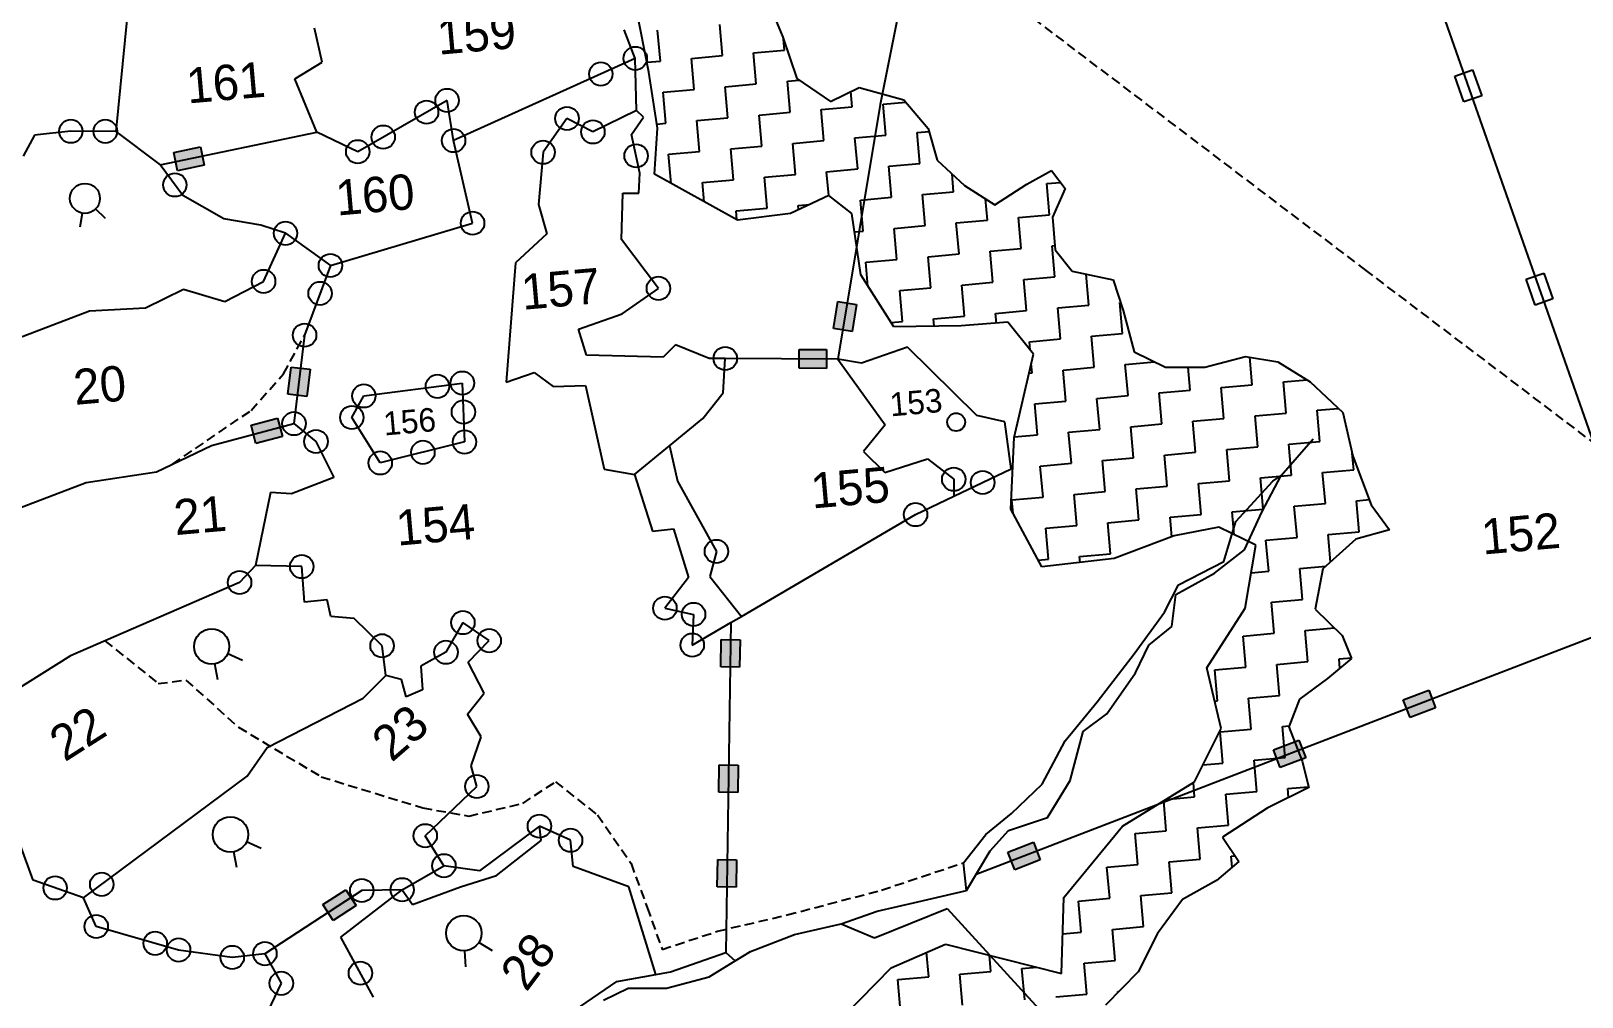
# Model space of a CAD drawing. Header units: metres. Extents: x 308560 to 311884, y 1910163 to 1912950.
# Drawn here: x 309892 to 310720, y 1911308 to 1911823 of the extents above; entities that cross this region are included whole.
import ezdxf

# ---------------------------------------------------------------- set-up
doc = ezdxf.new("R2010")
doc.units = ezdxf.units.M
doc.header["$MEASUREMENT"] = 0
doc.linetypes.add('DASHED', pattern=[0.75, 0.5, -0.25])
for name, color, linetype in [('LINE_FOOTPATH', 1, 'DASHED'), ('LINE_WATER', 4, 'Continuous'), ('OFF', 1, 'Continuous'), ('POLY_HATCH', 12, 'Continuous'), ('POLY_PARCEL', 6, 'Continuous'), ('POLY_WATER', 4, 'Continuous'), ('TEXT_PARCEL', 7, 'Continuous')]:
    doc.layers.add(name, color=color, linetype=linetype)
doc.styles.add('TEXT_MAP', font='')
doc.styles.get('TEXT_MAP').set_extended_font_data('Kruti Dev 050')

msp = doc.modelspace()

# ---------------------------------------------------------------- hatches: boundary and pattern name
for points in [[(309984.95, 1911751.61), (309982.89, 1911761.49), (309968.61, 1911758.5), (309970.67, 1911748.62)], [(310320.66, 1911664.53), (310330.61, 1911662.88), (310332.99, 1911677.28), (310323.04, 1911678.92)], [(310316.98, 1911643.22), (310317.03, 1911653.31), (310302.44, 1911653.38), (310302.4, 1911643.28)], [(310029.59, 1911629.45), (310039.61, 1911628.25), (310041.34, 1911642.74), (310031.32, 1911643.94)], [(310009.92, 1911612.95), (310012.49, 1911603.19), (310026.6, 1911606.91), (310024.02, 1911616.67)], [(310260.52, 1911483.97), (310270.61, 1911483.82), (310270.84, 1911498.4), (310260.75, 1911498.56)], [(310641.96, 1911462.24), (310638.33, 1911471.66), (310624.72, 1911466.41), (310628.35, 1911457)], [(310572.7, 1911435.56), (310569.07, 1911444.98), (310555.46, 1911439.74), (310559.08, 1911430.32)], [(310259.47, 1911417.14), (310269.56, 1911416.98), (310269.79, 1911431.56), (310259.7, 1911431.72)], [(310431.01, 1911380.99), (310427.39, 1911390.41), (310413.77, 1911385.17), (310417.4, 1911375.75)], [(310258.67, 1911366.7), (310268.76, 1911366.54), (310268.99, 1911381.12), (310258.9, 1911381.28)], [(310048.18, 1911357.17), (310053.69, 1911348.71), (310065.91, 1911356.68), (310060.4, 1911365.13)]]:
    msp.add_hatch(color=256).paths.add_polyline_path(points)

# ---------------------------------------------------------------- linework, layer by layer
for p, q in [((310652.25, 1911799.13), (310661.77, 1911802.48)), ((310661.77, 1911802.48), (310666.61, 1911788.71)), ((310657.09, 1911785.37), (310652.25, 1911799.13)), ((310666.61, 1911788.71), (310657.09, 1911785.37)), ((309968.61, 1911758.5), (309982.89, 1911761.49)), ((309970.67, 1911748.62), (309968.61, 1911758.5)), ((309982.89, 1911761.49), (309984.95, 1911751.61)), ((309984.95, 1911751.61), (309970.67, 1911748.62)), ((309918.76, 1911718.84), (309919.94, 1911726.05)), ((309932.14, 1911723.21), (309926.93, 1911728.34)), ((310690.25, 1911690.77), (310699.77, 1911694.11)), ((310699.77, 1911694.11), (310704.61, 1911680.35)), ((310695.09, 1911677), (310690.25, 1911690.77)), ((310320.66, 1911664.53), (310323.04, 1911678.92)), ((310323.04, 1911678.92), (310332.99, 1911677.28)), ((310332.99, 1911677.28), (310330.61, 1911662.88)), ((310704.61, 1911680.35), (310695.09, 1911677)), ((310330.61, 1911662.88), (310320.66, 1911664.53)), ((310302.4, 1911643.28), (310302.44, 1911653.38)), ((310302.44, 1911653.38), (310317.03, 1911653.31)), ((310317.03, 1911653.31), (310316.98, 1911643.22)), ((310029.59, 1911629.45), (310031.32, 1911643.94)), ((310031.32, 1911643.94), (310041.34, 1911642.74)), ((310041.34, 1911642.74), (310039.61, 1911628.25)), ((310316.98, 1911643.22), (310302.4, 1911643.28)), ((310039.61, 1911628.25), (310029.59, 1911629.45)), ((310009.92, 1911612.95), (310024.02, 1911616.67)), ((310012.49, 1911603.19), (310009.92, 1911612.95)), ((310024.02, 1911616.67), (310026.6, 1911606.91)), ((310026.6, 1911606.91), (310012.49, 1911603.19)), ((310260.52, 1911483.97), (310260.75, 1911498.56)), ((310260.75, 1911498.56), (310270.84, 1911498.4)), ((310270.84, 1911498.4), (310270.61, 1911483.82)), ((309992.21, 1911477.18), (309990.61, 1911485.64)), ((310005.25, 1911487.42), (309997.42, 1911490.99)), ((310270.61, 1911483.82), (310260.52, 1911483.97)), ((310624.72, 1911466.41), (310638.33, 1911471.66)), ((310638.33, 1911471.66), (310641.96, 1911462.24)), ((310628.35, 1911457), (310624.72, 1911466.41)), ((310641.96, 1911462.24), (310628.35, 1911457)), ((310555.46, 1911439.74), (310569.07, 1911444.98)), ((310569.07, 1911444.98), (310572.7, 1911435.56)), ((310559.08, 1911430.32), (310555.46, 1911439.74)), ((310572.7, 1911435.56), (310559.08, 1911430.32)), ((310259.47, 1911417.14), (310259.7, 1911431.72)), ((310259.7, 1911431.72), (310269.79, 1911431.56)), ((310269.79, 1911431.56), (310269.56, 1911416.98)), ((310269.56, 1911416.98), (310259.47, 1911417.14)), ((310015.29, 1911387.13), (310007.46, 1911390.7)), ((310413.77, 1911385.17), (310427.39, 1911390.41)), ((310427.39, 1911390.41), (310431.01, 1911380.99)), ((310002.25, 1911376.9), (310000.65, 1911385.35)), ((310258.67, 1911366.7), (310258.9, 1911381.28)), ((310258.9, 1911381.28), (310268.99, 1911381.12)), ((310268.99, 1911381.12), (310268.76, 1911366.54)), ((310417.4, 1911375.75), (310413.77, 1911385.17)), ((310431.01, 1911380.99), (310417.4, 1911375.75)), ((310048.18, 1911357.17), (310060.4, 1911365.13)), ((310060.4, 1911365.13), (310065.91, 1911356.68)), ((310268.76, 1911366.54), (310258.67, 1911366.7)), ((310053.69, 1911348.71), (310048.18, 1911357.17)), ((310065.91, 1911356.68), (310053.69, 1911348.71)), ((310138.75, 1911332.52), (310131.42, 1911337.03)), ((310124.54, 1911323.98), (310124, 1911332.57))]:
    msp.add_line(p, q)
for centre, radius in [((310214.92, 1911808.62), 6.24), ((310196.52, 1911800.29), 6.24), ((310114.49, 1911786.21), 6.24), ((310103.55, 1911779.93), 6.24), ((309913.71, 1911769.72), 6.24), ((309932.13, 1911769.71), 6.24), ((310178.48, 1911776.54), 6.24), ((310192.32, 1911769.39), 6.24), ((310080.41, 1911766.64), 6.24), ((310117.96, 1911764.75), 6.24), ((310066.8, 1911758.82), 6.24), ((310165.72, 1911758.52), 6.24), ((310215.37, 1911756.64), 6.24), ((309921.23, 1911733.94), 7.99), ((309969.22, 1911741.13), 6.24), ((310128.09, 1911720.7), 6.24), ((310028.28, 1911715.29), 6.24), ((310052.23, 1911698.12), 6.24), ((310016.6, 1911689.65), 6.24), ((310227.26, 1911685.94), 6.24), ((310046.71, 1911683.25), 6.24), ((310038.44, 1911660.96), 6.24), ((310262.92, 1911648.51), 6.24), ((310070.05, 1911628.54), 6.24), ((310109.35, 1911633.68), 6.24), ((310122.63, 1911635.42), 6.24), ((310123.2, 1911619.98), 6.24), ((310032.79, 1911613.77), 6.24), ((310063.65, 1911617.03), 6.24), ((310386.15, 1911614.6), 4.8), ((310044.54, 1911604.23), 6.24), ((310123.78, 1911603.98), 6.24), ((310101.62, 1911598.46), 6.24), ((310078.84, 1911592.79), 6.24), ((310384.86, 1911584.09), 6.24), ((310400.3, 1911582.38), 6.24), ((310364.48, 1911565.23), 6.24), ((310258.22, 1911545.6), 6.24), ((310036.92, 1911537.51), 6.24), ((310003.75, 1911529.01), 6.24), ((310230.75, 1911515.33), 6.24), ((310246.03, 1911512.01), 6.24), ((310122.93, 1911507.62), 6.24), ((309988.85, 1911494.88), 9.41), ((310136.98, 1911497.99), 6.24), ((310245.34, 1911495.63), 6.24), ((310079.78, 1911495.26), 6.24), ((310113.9, 1911491.79), 6.24), ((310130.39, 1911420.18), 6.24), ((309998.89, 1911394.6), 9.41), ((310163.75, 1911399.04), 6.24), ((310102.83, 1911393.93), 6.24), ((310180.39, 1911391.49), 6.24), ((310112.8, 1911377.93), 6.24), ((309905.37, 1911366.1), 6.24), ((309930.2, 1911367.99), 6.24), ((310068.97, 1911364.69), 6.24), ((310090.54, 1911365.11), 6.24), ((309927.29, 1911345.51), 6.24), ((310123.4, 1911341.96), 9.41), ((309958.74, 1911336.53), 6.24), ((309971.24, 1911332.96), 6.24), ((310017.27, 1911331), 6.24), ((309999.85, 1911329.01), 6.24), ((310026.04, 1911315.19), 6.24), ((310068.24, 1911320.59), 6.24)]:
    msp.add_circle(centre, radius)
at = {"layer": 'LINE_FOOTPATH', "ltscale": 10}
for p, q in [((310604.94, 1911695.48), (310414.76, 1911839.61)), ((310728.03, 1911602.27), (310604.94, 1911695.48)), ((310027.23, 1911640.33), (310038.44, 1911660.96)), ((310009.86, 1911620.78), (310027.23, 1911640.33)), ((309967.92, 1911592.12), (310009.86, 1911620.78)), ((309931.88, 1911497.94), (309960.37, 1911475.13)), ((309960.37, 1911475.13), (309975.02, 1911476.99)), ((309975.02, 1911476.99), (310003.15, 1911451.88)), ((310003.15, 1911451.88), (310047.37, 1911425.34)), ((310047.37, 1911425.34), (310101.52, 1911408.78)), ((310154.86, 1911411.2), (310172.37, 1911422.69)), ((310172.37, 1911422.69), (310194.72, 1911405.04)), ((310126.12, 1911404.4), (310154.86, 1911411.2)), ((310101.52, 1911408.78), (310126.12, 1911404.4)), ((310194.72, 1911405.04), (310212.67, 1911379.03)), ((310212.67, 1911379.03), (310221.29, 1911355.61)), ((310346.38, 1911364.92), (310390.03, 1911379.48)), ((310390.03, 1911379.48), (310390.03, 1911379.48)), ((310295.98, 1911351.67), (310346.38, 1911364.92)), ((310221.29, 1911355.61), (310229.23, 1911333.28)), ((310258.86, 1911343), (310295.98, 1911351.67)), ((310229.23, 1911333.28), (310258.86, 1911343))]:
    msp.add_line(p, q, dxfattribs=at)
at = {"layer": 'LINE_WATER'}
for p, q in [((310559.54, 1911586.03), (310576.74, 1911605.67)), ((310549.34, 1911566.61), (310559.54, 1911586.03)), ((310555.23, 1911583.08), (310559.54, 1911586.03)), ((310535.45, 1911561.65), (310555.23, 1911583.08)), ((310528.94, 1911540.22), (310535.45, 1911561.65)), ((310539.98, 1911546.49), (310549.34, 1911566.61)), ((310524.09, 1911533.99), (310539.98, 1911546.49)), ((310504.85, 1911527.77), (310528.94, 1911540.22)), ((310497.34, 1911513.27), (310504.85, 1911527.77)), ((310503.43, 1911522.62), (310524.09, 1911533.99)), ((310501.23, 1911505.47), (310503.43, 1911522.62)), ((310481.15, 1911490.99), (310497.34, 1911513.27)), ((310489.01, 1911495.62), (310501.23, 1911505.47)), ((310481.92, 1911480.77), (310489.01, 1911495.62)), ((310461.35, 1911465.27), (310481.15, 1911490.99)), ((310466.47, 1911458.94), (310481.92, 1911480.77)), ((310444.24, 1911444.47), (310461.35, 1911465.27)), ((310453.84, 1911449.45), (310466.47, 1911458.94)), ((310432.03, 1911421.37), (310444.24, 1911444.47)), ((310446.96, 1911423.31), (310453.84, 1911449.45)), ((310415.64, 1911405.7), (310432.03, 1911421.37)), ((310434.82, 1911403.73), (310446.96, 1911423.31)), ((310401.98, 1911394.56), (310415.64, 1911405.7)), ((310414.17, 1911396.65), (310434.82, 1911403.73)), ((310164.62, 1911391.31), (310163.75, 1911399.04)), ((310390.03, 1911379.48), (310401.98, 1911394.56)), ((310404.38, 1911385.85), (310414.17, 1911396.65)), ((310140.79, 1911372.72), (310164.62, 1911391.31)), ((310391.6, 1911364.65), (310404.38, 1911385.85)), ((310391.6, 1911364.65), (310390.03, 1911379.48)), ((310121.73, 1911366.58), (310140.79, 1911372.72)), ((310090.54, 1911365.11), (310096, 1911357.23)), ((310096, 1911357.23), (310121.73, 1911366.58)), ((310365.77, 1911358.67), (310391.6, 1911364.65)), ((310324.85, 1911346.97), (310343.96, 1911353.63)), ((310343.96, 1911353.63), (310365.77, 1911358.67)), ((310299.89, 1911341.16), (310324.85, 1911346.97)), ((310276.35, 1911332.1), (310299.89, 1911341.16)), ((310268.27, 1911327.2), (310276.35, 1911332.1))]:
    msp.add_line(p, q, dxfattribs=at)
at = {"layer": 'OFF'}
msp.add_line((310263.17, 1911331.61), (310268.27, 1911327.2), dxfattribs=at)
at = {"layer": 'POLY_HATCH'}
for p, q in [((310222.22, 1911801.21), (310215.42, 1911835.5)), ((310286.79, 1911836.68), (310293.74, 1911819.87)), ((310293.74, 1911819.87), (310301.14, 1911797.89)), ((310226.73, 1911771.44), (310222.22, 1911801.21)), ((310301.14, 1911797.89), (310319.15, 1911785.7)), ((310319.15, 1911785.7), (310334.39, 1911793.02)), ((310334.39, 1911793.02), (310358.15, 1911786.53)), ((310358.15, 1911786.53), (310371.21, 1911771.29)), ((310225.12, 1911746.79), (310226.73, 1911771.44)), ((310371.21, 1911771.29), (310376.09, 1911754.3)), ((310376.09, 1911754.3), (310390.57, 1911740.75)), ((310269.47, 1911722.31), (310225.12, 1911746.79)), ((310406.84, 1911730.48), (310423.84, 1911741.6)), ((310423.84, 1911741.6), (310437.01, 1911748.74)), ((310437.01, 1911748.74), (310444.36, 1911739.24)), ((310318.12, 1911735.5), (310297.77, 1911725.91)), ((310330.49, 1911725.82), (310318.12, 1911735.5)), ((310390.57, 1911740.75), (310406.84, 1911730.48)), ((310444.36, 1911739.24), (310437.64, 1911723.83)), ((310297.77, 1911725.91), (310269.47, 1911722.31)), ((310335.22, 1911693.21), (310330.49, 1911725.82)), ((310437.64, 1911723.83), (310438.91, 1911706.52)), ((310438.91, 1911706.52), (310447.99, 1911695.09)), ((310352.91, 1911665.45), (310335.22, 1911693.21)), ((310447.99, 1911695.09), (310470.01, 1911690.53)), ((310470.01, 1911690.53), (310475.36, 1911674.1)), ((310413.66, 1911667.83), (310388.91, 1911666.02)), ((310427.42, 1911650.85), (310413.66, 1911667.83)), ((310475.36, 1911674.1), (310481.21, 1911651.99)), ((310388.91, 1911666.02), (310352.91, 1911665.45)), ((310417.06, 1911606.37), (310427.42, 1911650.85)), ((310481.21, 1911651.99), (310497.82, 1911643.83)), ((310497.82, 1911643.83), (310518.92, 1911643.87)), ((310518.92, 1911643.87), (310540.55, 1911649.67)), ((310540.55, 1911649.67), (310557.73, 1911646.76)), ((310557.73, 1911646.76), (310575.09, 1911636.07)), ((310575.09, 1911636.07), (310592.42, 1911619.65)), ((310592.42, 1911619.65), (310597.85, 1911596.46)), ((310415.37, 1911568.15), (310417.06, 1911606.37)), ((310597.85, 1911596.46), (310607.68, 1911570.54)), ((310431.84, 1911537.31), (310415.37, 1911568.15)), ((310607.68, 1911570.54), (310617.46, 1911557.1)), ((310502.49, 1911553.92), (310470.47, 1911541.82)), ((310526.24, 1911558.61), (310502.49, 1911553.92)), ((310546.06, 1911548.85), (310526.24, 1911558.61)), ((310599.41, 1911552.13), (310581.79, 1911536.27)), ((310617.46, 1911557.1), (310599.41, 1911552.13)), ((310540.46, 1911515.33), (310546.06, 1911548.85)), ((310470.47, 1911541.82), (310431.84, 1911537.31)), ((310581.79, 1911536.27), (310577.68, 1911514.85)), ((310519.84, 1911483.45), (310540.46, 1911515.33)), ((310577.68, 1911514.85), (310592.2, 1911500.78)), ((310592.2, 1911500.78), (310597.19, 1911488.48)), ((310597.19, 1911488.48), (310584.33, 1911477.73)), ((310527.52, 1911451.1), (310519.84, 1911483.45)), ((310584.33, 1911477.73), (310569.41, 1911466.79)), ((310569.41, 1911466.79), (310563.68, 1911451.98)), ((310563.68, 1911451.98), (310570.76, 1911433.62)), ((310513.29, 1911422.75), (310527.52, 1911451.1)), ((310570.76, 1911433.62), (310574.34, 1911419.63)), ((310474.87, 1911398.96), (310513.29, 1911422.75)), ((310574.34, 1911419.63), (310552.13, 1911408.58)), ((310552.13, 1911408.58), (310528.22, 1911393.21)), ((310443.64, 1911360.96), (310474.87, 1911398.96)), ((310528.22, 1911393.21), (310536.92, 1911380.19)), ((310536.92, 1911380.19), (310525.04, 1911370.05)), ((310525.04, 1911370.05), (310506.93, 1911359.87)), ((310442.38, 1911320.4), (310443.64, 1911360.96)), ((310506.93, 1911359.87), (310493.67, 1911341.8)), ((310351.4, 1911323.52), (310380.41, 1911336.09)), ((310380.41, 1911336.09), (310442.38, 1911320.4)), ((310493.67, 1911341.8), (310483.22, 1911321.38)), ((310326.52, 1911297.95), (310351.4, 1911323.52)), ((310483.22, 1911321.38), (310465.79, 1911303.46))]:
    msp.add_line(p, q, dxfattribs=at)
at = {"layer": 'POLY_HATCH', "linetype": 'Continuous', "ltscale": 10}
for p, q in [((310261.46, 1911810.1), (310260, 1911826.67)), ((310228.3, 1911807.18), (310226.84, 1911823.76)), ((310294.61, 1911813.02), (310294.1, 1911818.8)), ((310244.88, 1911808.64), (310261.46, 1911810.1)), ((310246.34, 1911792.06), (310244.88, 1911808.64)), ((310278.03, 1911811.56), (310294.61, 1911813.02)), ((310279.49, 1911794.98), (310278.03, 1911811.56)), ((310221.16, 1911806.55), (310228.3, 1911807.18)), ((310229.76, 1911790.6), (310246.34, 1911792.06)), ((310262.91, 1911793.52), (310279.49, 1911794.98)), ((310264.37, 1911776.95), (310262.91, 1911793.52)), ((310296.07, 1911796.44), (310302.46, 1911797)), ((310297.53, 1911779.86), (310296.07, 1911796.44)), ((310231.22, 1911774.03), (310229.76, 1911790.6)), ((310330.68, 1911782.78), (310329.96, 1911790.89)), ((310347.25, 1911784.24), (310359.21, 1911785.29)), ((310348.71, 1911767.67), (310347.25, 1911784.24)), ((310247.8, 1911775.49), (310264.37, 1911776.95)), ((310249.26, 1911758.91), (310247.8, 1911775.49)), ((310280.95, 1911778.41), (310297.53, 1911779.86)), ((310282.41, 1911761.83), (310280.95, 1911778.41)), ((310314.1, 1911781.32), (310330.68, 1911782.78)), ((310315.56, 1911764.75), (310314.1, 1911781.32)), ((310226.4, 1911773.6), (310231.22, 1911774.03)), ((310332.14, 1911766.21), (310348.71, 1911767.67)), ((310365.29, 1911769.12), (310371.67, 1911769.69)), ((310366.75, 1911752.55), (310365.29, 1911769.12)), ((310232.68, 1911757.45), (310249.26, 1911758.91)), ((310265.83, 1911760.37), (310282.41, 1911761.83)), ((310267.29, 1911743.79), (310265.83, 1911760.37)), ((310298.99, 1911763.29), (310315.56, 1911764.75)), ((310300.44, 1911746.71), (310298.99, 1911763.29)), ((310333.6, 1911749.63), (310332.14, 1911766.21)), ((310234.05, 1911741.86), (310232.68, 1911757.45)), ((310350.17, 1911751.09), (310366.75, 1911752.55)), ((310351.63, 1911734.51), (310350.17, 1911751.09)), ((310250.72, 1911742.34), (310267.29, 1911743.79)), ((310251.61, 1911732.16), (310250.72, 1911742.34)), ((310283.87, 1911745.25), (310300.44, 1911746.71)), ((310285.33, 1911728.68), (310283.87, 1911745.25)), ((310317.02, 1911748.17), (310333.6, 1911749.63)), ((310318.14, 1911735.48), (310317.02, 1911748.17)), ((310384.78, 1911737.43), (310383.95, 1911746.95)), ((310434.51, 1911741.81), (310441.88, 1911742.46)), ((310435.97, 1911725.23), (310434.51, 1911741.81)), ((310335.06, 1911733.05), (310351.63, 1911734.51)), ((310368.21, 1911735.97), (310384.78, 1911737.43)), ((310369.67, 1911719.4), (310368.21, 1911735.97)), ((310402.82, 1911722.31), (310401.82, 1911733.65)), ((310268.75, 1911727.22), (310285.33, 1911728.68)), ((310269.17, 1911722.47), (310268.75, 1911727.22)), ((310301.9, 1911730.14), (310307.85, 1911730.66)), ((310302.1, 1911727.95), (310301.9, 1911730.14)), ((310336.51, 1911716.48), (310335.06, 1911733.05)), ((310419.39, 1911723.77), (310435.97, 1911725.23)), ((310353.09, 1911717.94), (310369.67, 1911719.4)), ((310354.55, 1911701.36), (310353.09, 1911717.94)), ((310386.24, 1911720.85), (310402.82, 1911722.31)), ((310387.7, 1911704.28), (310386.24, 1911720.85)), ((310420.85, 1911707.2), (310419.39, 1911723.77)), ((310331.91, 1911716.07), (310336.51, 1911716.48)), ((310437.43, 1911708.66), (310438.74, 1911708.77)), ((310438.89, 1911692.08), (310437.43, 1911708.66)), ((310337.97, 1911699.9), (310354.55, 1911701.36)), ((310371.13, 1911702.82), (310387.7, 1911704.28)), ((310372.58, 1911686.24), (310371.13, 1911702.82)), ((310404.28, 1911705.74), (310420.85, 1911707.2)), ((310405.74, 1911689.16), (310404.28, 1911705.74)), ((310339.1, 1911687.13), (310337.97, 1911699.9)), ((310422.31, 1911690.62), (310438.89, 1911692.08)), ((310455.46, 1911693.54), (310455.48, 1911693.54)), ((310456.92, 1911676.96), (310455.46, 1911693.54)), ((310356.01, 1911684.78), (310372.58, 1911686.24)), ((310357.47, 1911668.21), (310356.01, 1911684.78)), ((310389.16, 1911687.7), (310405.74, 1911689.16)), ((310390.62, 1911671.13), (310389.16, 1911687.7)), ((310423.77, 1911674.04), (310422.31, 1911690.62)), ((310440.35, 1911675.5), (310456.92, 1911676.96)), ((310441.81, 1911658.93), (310440.35, 1911675.5)), ((310473.5, 1911678.42), (310473.94, 1911678.46)), ((310474.96, 1911661.85), (310473.5, 1911678.42)), ((310351.48, 1911667.68), (310357.47, 1911668.21)), ((310374.04, 1911669.67), (310390.62, 1911671.13)), ((310374.38, 1911665.79), (310374.04, 1911669.67)), ((310407.2, 1911672.59), (310423.77, 1911674.04)), ((310407.65, 1911667.39), (310407.2, 1911672.59)), ((310425.23, 1911657.47), (310441.81, 1911658.93)), ((310458.38, 1911660.39), (310474.96, 1911661.85)), ((310459.84, 1911643.81), (310458.38, 1911660.39)), ((310425.62, 1911653.08), (310425.23, 1911657.47)), ((310426.69, 1911640.89), (310426.25, 1911645.84)), ((310443.27, 1911642.35), (310459.84, 1911643.81)), ((310444.72, 1911625.78), (310443.27, 1911642.35)), ((310476.42, 1911645.27), (310492.08, 1911646.65)), ((310477.88, 1911628.69), (310476.42, 1911645.27)), ((310511.03, 1911631.61), (310509.95, 1911643.85)), ((310544.18, 1911634.53), (310542.88, 1911649.27)), ((310425.07, 1911640.75), (310426.69, 1911640.89)), ((310527.6, 1911633.07), (310544.18, 1911634.53)), ((310560.76, 1911635.99), (310573.41, 1911637.1)), ((310562.22, 1911619.41), (310560.76, 1911635.99)), ((310428.15, 1911624.32), (310444.72, 1911625.78)), ((310461.3, 1911627.23), (310477.88, 1911628.69)), ((310462.76, 1911610.66), (310461.3, 1911627.23)), ((310494.45, 1911630.15), (310511.03, 1911631.61)), ((310495.91, 1911613.58), (310494.45, 1911630.15)), ((310529.06, 1911616.49), (310527.6, 1911633.07)), ((310429.61, 1911607.74), (310428.15, 1911624.32)), ((310545.64, 1911617.95), (310562.22, 1911619.41)), ((310547.1, 1911601.38), (310545.64, 1911617.95)), ((310578.79, 1911620.87), (310590.08, 1911621.86)), ((310580.25, 1911604.29), (310578.79, 1911620.87)), ((310446.18, 1911609.2), (310462.76, 1911610.66)), ((310447.64, 1911592.62), (310446.18, 1911609.2)), ((310479.34, 1911612.12), (310495.91, 1911613.58)), ((310480.79, 1911595.54), (310479.34, 1911612.12)), ((310512.49, 1911615.04), (310529.06, 1911616.49)), ((310513.95, 1911598.46), (310512.49, 1911615.04)), ((310417.13, 1911606.64), (310429.61, 1911607.74)), ((310530.52, 1911599.92), (310547.1, 1911601.38)), ((310563.67, 1911602.84), (310580.25, 1911604.29)), ((310565.13, 1911586.26), (310563.67, 1911602.84)), ((310431.07, 1911591.16), (310447.64, 1911592.62)), ((310464.22, 1911594.08), (310480.79, 1911595.54)), ((310465.68, 1911577.51), (310464.22, 1911594.08)), ((310497.37, 1911597), (310513.95, 1911598.46)), ((310498.83, 1911580.42), (310497.37, 1911597)), ((310531.98, 1911583.34), (310530.52, 1911599.92)), ((310598.29, 1911589.18), (310597.52, 1911597.85)), ((310432.53, 1911574.59), (310431.07, 1911591.16)), ((310548.56, 1911584.8), (310565.13, 1911586.26)), ((310550.02, 1911568.22), (310548.56, 1911584.8)), ((310581.71, 1911587.72), (310598.29, 1911589.18)), ((310583.17, 1911571.14), (310581.71, 1911587.72)), ((310449.1, 1911576.05), (310465.68, 1911577.51)), ((310482.25, 1911578.96), (310498.83, 1911580.42)), ((310483.71, 1911562.39), (310482.25, 1911578.96)), ((310515.41, 1911581.88), (310531.98, 1911583.34)), ((310516.86, 1911565.31), (310515.41, 1911581.88)), ((310415.95, 1911573.13), (310432.53, 1911574.59)), ((310416.59, 1911565.87), (310415.95, 1911573.13)), ((310450.56, 1911559.47), (310449.1, 1911576.05)), ((310533.44, 1911566.77), (310550.02, 1911568.22)), ((310566.59, 1911569.68), (310583.17, 1911571.14)), ((310568.05, 1911553.11), (310566.59, 1911569.68)), ((310599.75, 1911572.6), (310606.67, 1911573.21)), ((310601.2, 1911556.03), (310599.75, 1911572.6)), ((310467.14, 1911560.93), (310483.71, 1911562.39)), ((310468.6, 1911544.35), (310467.14, 1911560.93)), ((310500.29, 1911563.85), (310516.86, 1911565.31)), ((310501.21, 1911553.44), (310500.29, 1911563.85)), ((310534.52, 1911554.53), (310533.44, 1911566.77)), ((310433.98, 1911558.01), (310450.56, 1911559.47)), ((310435.44, 1911541.44), (310433.98, 1911558.01)), ((310551.48, 1911551.65), (310568.05, 1911553.11)), ((310552.93, 1911535.07), (310551.48, 1911551.65)), ((310584.63, 1911554.57), (310601.2, 1911556.03)), ((310585.91, 1911539.99), (310584.63, 1911554.57)), ((310452.02, 1911542.89), (310468.6, 1911544.35)), ((310429.9, 1911540.95), (310435.44, 1911541.44)), ((310452.3, 1911539.7), (310452.02, 1911542.89)), ((310543.62, 1911534.25), (310552.93, 1911535.07)), ((310569.51, 1911536.53), (310583.43, 1911537.76)), ((310570.97, 1911519.96), (310569.51, 1911536.53)), ((310554.39, 1911518.5), (310570.97, 1911519.96)), ((310555.85, 1911501.92), (310554.39, 1911518.5)), ((310539.28, 1911500.46), (310555.85, 1911501.92)), ((310572.43, 1911503.38), (310588.1, 1911504.76)), ((310573.89, 1911486.8), (310572.43, 1911503.38)), ((310540.74, 1911483.89), (310539.28, 1911500.46)), ((310557.31, 1911485.34), (310573.89, 1911486.8)), ((310558.77, 1911468.77), (310557.31, 1911485.34)), ((310590.46, 1911488.26), (310597.05, 1911488.84)), ((310590.91, 1911483.22), (310590.46, 1911488.26)), ((310524.16, 1911482.43), (310540.74, 1911483.89)), ((310525.62, 1911465.85), (310524.16, 1911482.43)), ((310542.19, 1911467.31), (310558.77, 1911468.77)), ((310524.05, 1911465.71), (310525.62, 1911465.85)), ((310543.65, 1911450.73), (310542.19, 1911467.31)), ((310560.23, 1911452.19), (310563.88, 1911452.51)), ((310561.69, 1911435.62), (310560.23, 1911452.19)), ((310527.08, 1911449.27), (310543.65, 1911450.73)), ((310528.54, 1911432.7), (310527.08, 1911449.27)), ((310545.11, 1911434.16), (310561.69, 1911435.62)), ((310517.81, 1911431.75), (310528.54, 1911432.7)), ((310546.57, 1911417.58), (310545.11, 1911434.16)), ((310513.42, 1911414.66), (310512.74, 1911422.41)), ((310563.15, 1911419.04), (310574.24, 1911420.02)), ((310563.57, 1911414.27), (310563.15, 1911419.04)), ((310498.3, 1911396.63), (310496.9, 1911412.6)), ((310498.04, 1911413.31), (310513.42, 1911414.66)), ((310530, 1911416.12), (310546.57, 1911417.58)), ((310531.45, 1911399.55), (310530, 1911416.12)), ((310481.73, 1911395.17), (310498.3, 1911396.63)), ((310483.18, 1911378.59), (310481.73, 1911395.17)), ((310514.88, 1911398.09), (310531.45, 1911399.55)), ((310516.34, 1911381.51), (310514.88, 1911398.09)), ((310466.61, 1911377.13), (310483.18, 1911378.59)), ((310499.76, 1911380.05), (310516.34, 1911381.51)), ((310501.22, 1911363.48), (310499.76, 1911380.05)), ((310532.91, 1911382.97), (310534.94, 1911383.15)), ((310533.42, 1911377.21), (310532.91, 1911382.97)), ((310468.07, 1911360.56), (310466.61, 1911377.13)), ((310484.64, 1911362.02), (310501.22, 1911363.48)), ((310486.1, 1911345.44), (310484.64, 1911362.02)), ((310451.49, 1911359.1), (310468.07, 1911360.56)), ((310452.95, 1911342.52), (310451.49, 1911359.1)), ((310469.53, 1911343.98), (310486.1, 1911345.44)), ((310443.04, 1911341.65), (310452.95, 1911342.52)), ((310470.99, 1911327.41), (310469.53, 1911343.98)), ((310371.53, 1911318.65), (310370.38, 1911331.75)), ((310404.68, 1911321.57), (310403.93, 1911330.14)), ((310388.11, 1911320.11), (310404.68, 1911321.57)), ((310389.56, 1911303.53), (310388.11, 1911320.11)), ((310421.26, 1911323.03), (310429.22, 1911323.73)), ((310422.72, 1911306.45), (310421.26, 1911323.03)), ((310454.41, 1911325.95), (310470.99, 1911327.41)), ((310455.87, 1911309.37), (310454.41, 1911325.95)), ((310354.95, 1911317.19), (310371.53, 1911318.65)), ((310356.41, 1911300.62), (310354.95, 1911317.19)), ((310439.29, 1911307.91), (310455.87, 1911309.37)), ((310472.44, 1911310.83), (310473.01, 1911310.88)), ((310472.49, 1911310.34), (310472.44, 1911310.83))]:
    msp.add_line(p, q, dxfattribs=at)
at = {"layer": 'POLY_PARCEL'}
for p, q in [((310756.96, 1911516.36), (310599.46, 1911964.59)), ((310366.94, 1911890.96), (310345.54, 1911783.97)), ((309945.29, 1911846.73), (309937.81, 1911769.7)), ((310047.75, 1911806.69), (310043.7, 1911824.81)), ((310214.92, 1911808.62), (310209.06, 1911823.83)), ((310214.92, 1911808.62), (310117.96, 1911764.75)), ((310215.5, 1911780.76), (310214.92, 1911808.62)), ((310033.3, 1911797.73), (310047.75, 1911806.69)), ((310044.98, 1911769.32), (310033.3, 1911797.73)), ((310114.49, 1911786.21), (310066.8, 1911758.82)), ((310117.96, 1911764.75), (310114.49, 1911786.21)), ((310345.54, 1911783.97), (310323.07, 1911648.24)), ((310178.48, 1911776.54), (310165.72, 1911758.52)), ((310192.32, 1911769.39), (310178.48, 1911776.54)), ((310215.5, 1911780.76), (310192.32, 1911769.39)), ((310212.82, 1911768.07), (310219.38, 1911777.31)), ((310219.38, 1911777.31), (310215.5, 1911780.76)), ((309894.31, 1911767.65), (309888.22, 1911756.44)), ((309913.71, 1911769.72), (309894.31, 1911767.65)), ((309937.81, 1911769.7), (309913.71, 1911769.72)), ((309937.81, 1911769.7), (309961.34, 1911751.82)), ((309961.34, 1911751.82), (310044.98, 1911769.32)), ((310066.8, 1911758.82), (310044.98, 1911769.32)), ((310217.43, 1911747.38), (310212.82, 1911768.07)), ((310128.09, 1911720.7), (310117.96, 1911764.75)), ((310165.72, 1911758.52), (310163.34, 1911730.64)), ((309973.4, 1911735.45), (309961.34, 1911751.82)), ((310216.89, 1911736.7), (310217.43, 1911747.38)), ((309995.35, 1911723.08), (309973.4, 1911735.45)), ((310207.6, 1911712.01), (310208.21, 1911736.75)), ((310208.21, 1911736.75), (310216.89, 1911736.7)), ((310163.34, 1911730.64), (310167.77, 1911715.1)), ((310015.06, 1911719.56), (309995.35, 1911723.08)), ((310028.28, 1911715.29), (310015.06, 1911719.56)), ((310052.23, 1911698.12), (310128.09, 1911720.7)), ((310016.6, 1911689.65), (310028.28, 1911715.29)), ((310028.28, 1911715.29), (310052.23, 1911698.12)), ((310167.77, 1911715.1), (310150.92, 1911699.61)), ((310227.26, 1911685.94), (310207.6, 1911712.01)), ((310052.23, 1911698.12), (310038.44, 1911660.96)), ((310150.92, 1911699.61), (310146.05, 1911635.95)), ((309953.47, 1911675.58), (309973.81, 1911685.52)), ((309973.81, 1911685.52), (309995.97, 1911678.96)), ((309995.97, 1911678.96), (310016.6, 1911689.65)), ((310207.98, 1911672.3), (310227.26, 1911685.94)), ((309923.7, 1911673.87), (309953.47, 1911675.58)), ((309884.57, 1911659.02), (309923.7, 1911673.87)), ((310184.62, 1911664.19), (310207.98, 1911672.3)), ((310038.44, 1911660.96), (310032.79, 1911613.77)), ((310188.95, 1911650.35), (310184.62, 1911664.19)), ((310236.33, 1911655.79), (310229.84, 1911649.2)), ((310254.33, 1911648.55), (310236.33, 1911655.79)), ((310360.11, 1911654.54), (310335.6, 1911645.98)), ((310397.16, 1911618.17), (310360.11, 1911654.54)), ((310229.84, 1911649.2), (310188.95, 1911650.35)), ((310262.92, 1911648.51), (310254.33, 1911648.55)), ((310261.79, 1911630.21), (310262.92, 1911648.51)), ((310323.07, 1911648.24), (310262.92, 1911648.51)), ((310335.6, 1911645.98), (310323.07, 1911648.24)), ((310323.07, 1911648.24), (310348.29, 1911613.21)), ((310070.05, 1911628.54), (310122.63, 1911635.42)), ((310122.63, 1911635.42), (310123.78, 1911603.98)), ((310146.05, 1911635.95), (310160.92, 1911640.96)), ((310160.92, 1911640.96), (310171.07, 1911633.65)), ((310171.07, 1911633.65), (310188.28, 1911634.04)), ((310188.28, 1911634.04), (310198.32, 1911589.54)), ((310063.65, 1911617.03), (310070.05, 1911628.54)), ((310250.9, 1911616.54), (310261.79, 1911630.21)), ((310412.09, 1911614.68), (310397.16, 1911618.17)), ((309988.77, 1911602.16), (310032.79, 1911613.77)), ((310032.79, 1911613.77), (310044.54, 1911604.23)), ((310078.84, 1911592.79), (310063.65, 1911617.03)), ((310233.16, 1911601.95), (310250.9, 1911616.54)), ((310348.29, 1911613.21), (310336.64, 1911598.99)), ((310415.51, 1911589.66), (310412.09, 1911614.68)), ((309959.51, 1911588.07), (309988.77, 1911602.16)), ((310044.54, 1911604.23), (310053.97, 1911585.02)), ((310123.78, 1911603.98), (310078.84, 1911592.79)), ((310214.53, 1911586.63), (310233.16, 1911601.95)), ((310233.16, 1911601.95), (310237.52, 1911583.04)), ((310336.64, 1911598.99), (310348.12, 1911587.62)), ((310348.12, 1911587.62), (310370.85, 1911594.93)), ((310370.85, 1911594.93), (310384.86, 1911584.09)), ((309921.93, 1911582.39), (309959.51, 1911588.07)), ((310053.97, 1911585.02), (310031.51, 1911576.26)), ((310198.32, 1911589.54), (310214.53, 1911586.63)), ((310214.53, 1911586.63), (310224.07, 1911556.41)), ((310384.95, 1911575.03), (310415.51, 1911589.66)), ((309839.51, 1911551), (309921.93, 1911582.39)), ((310020.23, 1911577), (310012.27, 1911538.12)), ((310031.51, 1911576.26), (310020.23, 1911577)), ((310237.52, 1911583.04), (310258.22, 1911545.6)), ((310384.86, 1911584.09), (310384.95, 1911575.03)), ((310364.48, 1911565.23), (310384.95, 1911575.03)), ((310271.61, 1911510.97), (310364.48, 1911565.23)), ((310224.07, 1911556.41), (310235.24, 1911557.72)), ((310235.24, 1911557.72), (310243.33, 1911531.72)), ((310258.22, 1911545.6), (310254.72, 1911532.26)), ((310012.27, 1911538.12), (310003.75, 1911529.01)), ((310036.92, 1911537.51), (310012.27, 1911538.12)), ((310038.37, 1911518.44), (310036.92, 1911537.51)), ((310003.75, 1911529.01), (309913.47, 1911489.98)), ((310243.33, 1911531.72), (310230.75, 1911515.33)), ((310254.72, 1911532.26), (310271.61, 1911510.97)), ((310050.53, 1911519.74), (310038.37, 1911518.44)), ((310052.46, 1911510.9), (310050.53, 1911519.74)), ((310064.83, 1911509.9), (310052.46, 1911510.9)), ((310079.78, 1911495.26), (310064.83, 1911509.9)), ((310230.75, 1911515.33), (310246.03, 1911512.01)), ((310246.03, 1911512.01), (310245.34, 1911495.63)), ((310265.94, 1911507.66), (310271.61, 1911510.97)), ((310122.93, 1911507.62), (310113.9, 1911491.79)), ((310136.98, 1911497.99), (310122.93, 1911507.62)), ((310245.34, 1911495.63), (310265.94, 1911507.66)), ((310265.94, 1911507.66), (310263.17, 1911331.61)), ((310081.86, 1911479.49), (310079.78, 1911495.26)), ((310125.71, 1911486.59), (310136.98, 1911497.99)), ((310728.72, 1911500.86), (310396.77, 1911373.21)), ((309913.47, 1911489.98), (309872.29, 1911464.11)), ((310113.9, 1911491.79), (310100.43, 1911484.36)), ((310134.35, 1911470.01), (310125.71, 1911486.59)), ((310069.67, 1911467.25), (310081.86, 1911479.49)), ((310090.17, 1911477.22), (310081.86, 1911479.49)), ((310092.61, 1911467.95), (310090.17, 1911477.22)), ((310100.43, 1911484.36), (310101.31, 1911471.72)), ((310101.31, 1911471.72), (310092.61, 1911467.95)), ((310125.37, 1911458.81), (310134.35, 1911470.01)), ((310018.51, 1911441.03), (310069.67, 1911467.25)), ((310132.69, 1911446.74), (310125.37, 1911458.81)), ((310127.34, 1911431.24), (310132.69, 1911446.74)), ((310007.81, 1911425.75), (310018.51, 1911441.03)), ((310130.39, 1911420.18), (310127.34, 1911431.24)), ((309920.43, 1911360.72), (310007.81, 1911425.75)), ((310102.83, 1911393.93), (310130.39, 1911420.18)), ((310163.75, 1911399.04), (310131.8, 1911375.19)), ((310180.39, 1911391.49), (310163.75, 1911399.04)), ((309893.61, 1911370.3), (309886.61, 1911389.33)), ((310112.8, 1911377.93), (310102.83, 1911393.93)), ((310181.86, 1911377.51), (310180.39, 1911391.49)), ((310090.54, 1911365.11), (310112.8, 1911377.93)), ((310131.8, 1911375.19), (310112.8, 1911377.93)), ((310211.53, 1911366.71), (310181.86, 1911377.51)), ((309920.43, 1911360.72), (309893.61, 1911370.3)), ((310068.97, 1911364.69), (310017.27, 1911331)), ((310057.8, 1911339.79), (310090.54, 1911365.11)), ((310090.54, 1911365.11), (310068.97, 1911364.69)), ((310225.92, 1911319.88), (310211.53, 1911366.71)), ((309927.29, 1911345.51), (309920.43, 1911360.72)), ((310342.62, 1911339.52), (310381.4, 1911355.06)), ((310381.4, 1911355.06), (310479.54, 1911247.79)), ((309971.24, 1911332.96), (309927.29, 1911345.51)), ((310324.85, 1911346.97), (310342.62, 1911339.52)), ((310075.2, 1911307.8), (310057.8, 1911339.79)), ((309999.85, 1911329.01), (309971.24, 1911332.96)), ((310017.27, 1911331), (309999.85, 1911329.01)), ((310017.27, 1911331), (310026.04, 1911315.19)), ((310026.04, 1911315.19), (310005.87, 1911273.41))]:
    msp.add_line(p, q, dxfattribs=at)
at = {"layer": 'POLY_WATER'}
for p, q in [((310233.74, 1911321.26), (310263.17, 1911331.61)), ((310205.1, 1911316.21), (310225.92, 1911319.88)), ((310225.92, 1911319.88), (310233.74, 1911321.26)), ((310254.3, 1911318.71), (310268.27, 1911327.2)), ((310182.44, 1911300.76), (310205.1, 1911316.21)), ((310198.04, 1911306.22), (310211.19, 1911312.68)), ((310211.19, 1911312.68), (310231.62, 1911312.52)), ((310231.62, 1911312.52), (310254.3, 1911318.71))]:
    msp.add_line(p, q, dxfattribs=at)

# ---------------------------------------------------------------- texts
at = {"layer": 'TEXT_PARCEL', "style": 'TEXT_MAP'}
for s, height, rotation, p in [('159', 18.868, 5.02997, (310110.02, 1911810.55)), ('161', 18.868, 5.02997, (309976.23, 1911784.54)), ('160', 18.868, 5.02997, (310055.88, 1911724.74)), ('157', 18.868, 5.02997, (310154.93, 1911674.47)), ('20', 18.868, 5.02997, (309915.95, 1911623.75)), ('153', 12.578, 5.02997, (310351.29, 1911617.61)), ('156', 12.578, 5.02997, (310081.06, 1911607.42)), ('155', 18.868, 5.02997, (310309.42, 1911568.47)), ('21', 18.868, 5.02997, (309969.52, 1911554.27)), ('154', 18.868, 5.02997, (310088.06, 1911548.65)), ('152', 18.868, 5.02997, (310667.29, 1911543.92)), ('22', 18.868, 32.50358, (309910.46, 1911433.02)), ('23', 18.868, 40.82313, (310084.91, 1911432.71)), ('28', 18.868, 53.14788, (310156.79, 1911310.12))]:
    msp.add_text(s, height=height, rotation=rotation, dxfattribs=at).set_placement(p)

doc.saveas('drawing.dxf')
